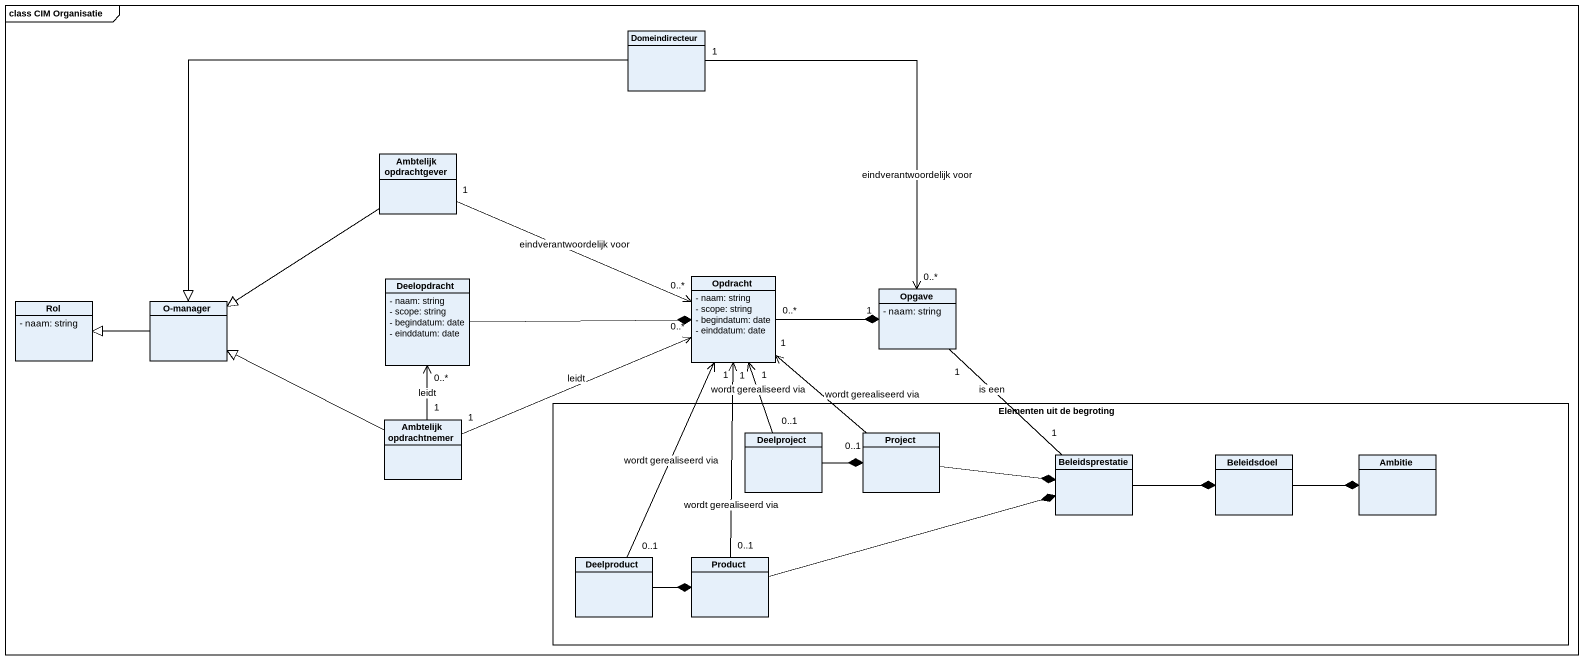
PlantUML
@startuml
mainframe class CIM Organisatie
hide circle
hide empty members
skinparam classAttributeIconSize 0
class Domeindirecteur
class "Ambtelijk opdrachtgever" as Ambtelijk_opdrachtgever
class Rol {
  - naam: string
}
class "O-manager" as O_manager
class Deelopdracht {
  - naam: string
  - scope: string
  - begindatum: date
  - einddatum: date
}
class Opdracht {
  - naam: string
  - scope: string
  - begindatum: date
  - einddatum: date
}
class Opgave {
  - naam: string
}
class "Ambtelijk opdrachtnemer" as Ambtelijk_opdrachtnemer
rectangle "Elementen uit de begroting" as Elementen_uit_de_begroting {
  class Deelproject
  class Project
  class Beleidsprestatie
  class Beleidsdoel
  class Ambitie
  class Deelproduct
  class Product
}
Domeindirecteur -left-|> O_manager
Domeindirecteur "1" --> "0..*" Opgave : eindverantwoordelijk voor
Ambtelijk_opdrachtgever --|> O_manager
Ambtelijk_opdrachtgever "1" -right-> "0..*" Opdracht : eindverantwoordelijk voor
O_manager -left-|> Rol
Deelopdracht -right-* Opdracht
Opdracht "0..*" -right-* "1" Opgave
Opgave "1" -- "1" Beleidsprestatie : is een
Ambtelijk_opdrachtnemer -left-|> O_manager
Ambtelijk_opdrachtnemer "1" -up-> "0..*" Deelopdracht : leidt
Ambtelijk_opdrachtnemer "1" -right-> "0..*" Opdracht : leidt
Deelproject "0..1" -up-> "1" Opdracht : wordt gerealiseerd via
Deelproject -right-* Project
Project "0..1" -up-> "1" Opdracht : wordt gerealiseerd via
Project -right-* Beleidsprestatie
Beleidsprestatie -right-* Beleidsdoel
Beleidsdoel -right-* Ambitie
Deelproduct "0..1" -up-> "1" Opdracht : wordt gerealiseerd via
Deelproduct -right-* Product
Product "0..1" -up-> "1" Opdracht : wordt gerealiseerd via
Product -right-* Beleidsprestatie
@enduml
